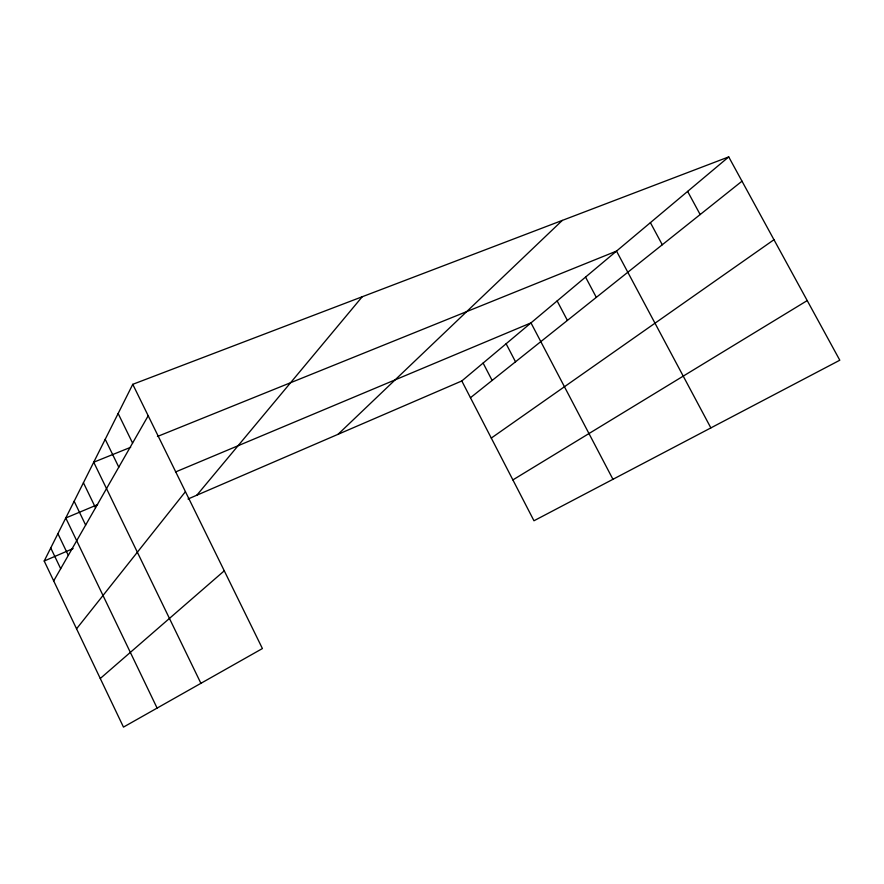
<?xml version="1.0" encoding="UTF-8"?>
<svg xmlns="http://www.w3.org/2000/svg" width="884" height="884" viewBox="0 0 884 884"><rect width="100%" height="100%" fill="white"/><g stroke="black" fill="none" stroke-linecap="round" stroke-linejoin="round"><path stroke-width="1.33" d="M132.766 384.319L262.415 648.547L123.473 727.101L44.2 561.02L132.766 384.319L728.725 156.899L839.8 360.219L533.969 520.764L461.802 380.96L728.725 156.899M53.692 580.921L148.192 415.767M76.554 628.8L185.441 491.67M196.823 495.217L362.23 296.759M338.042 434.32L562.301 220.414M100.268 678.503L224.271 570.81M470.454 397.734L741.996 181.187M491.283 438.077L773.964 239.719M512.875 479.913L807.225 300.582M44.2 561.02L73.085 548.566M188.016 499.007L461.802 380.96M97.594 504.642L65.77 517.991L157.109 708.084M175.496 471.979L530.986 322.881L612.944 479.305M130.677 447.293L93.726 462.21L200.9 683.321M157.44 436.486L616.524 251.089L710.858 427.9M687.63 191.397L700.161 214.547M650.403 222.646L662.282 244.757M585.551 277.079L596.313 297.367M557.141 300.925L567.406 320.417M506.112 343.766L515.516 361.799M483.117 363.059L492.134 380.452M118.136 413.502L132.578 443.061M105.218 439.282L118.787 467.161M83.427 482.752L95.538 507.792M74.157 501.25L85.649 525.085M57.913 533.671L68.311 555.373M50.753 547.958L60.676 568.71"/></g></svg>
